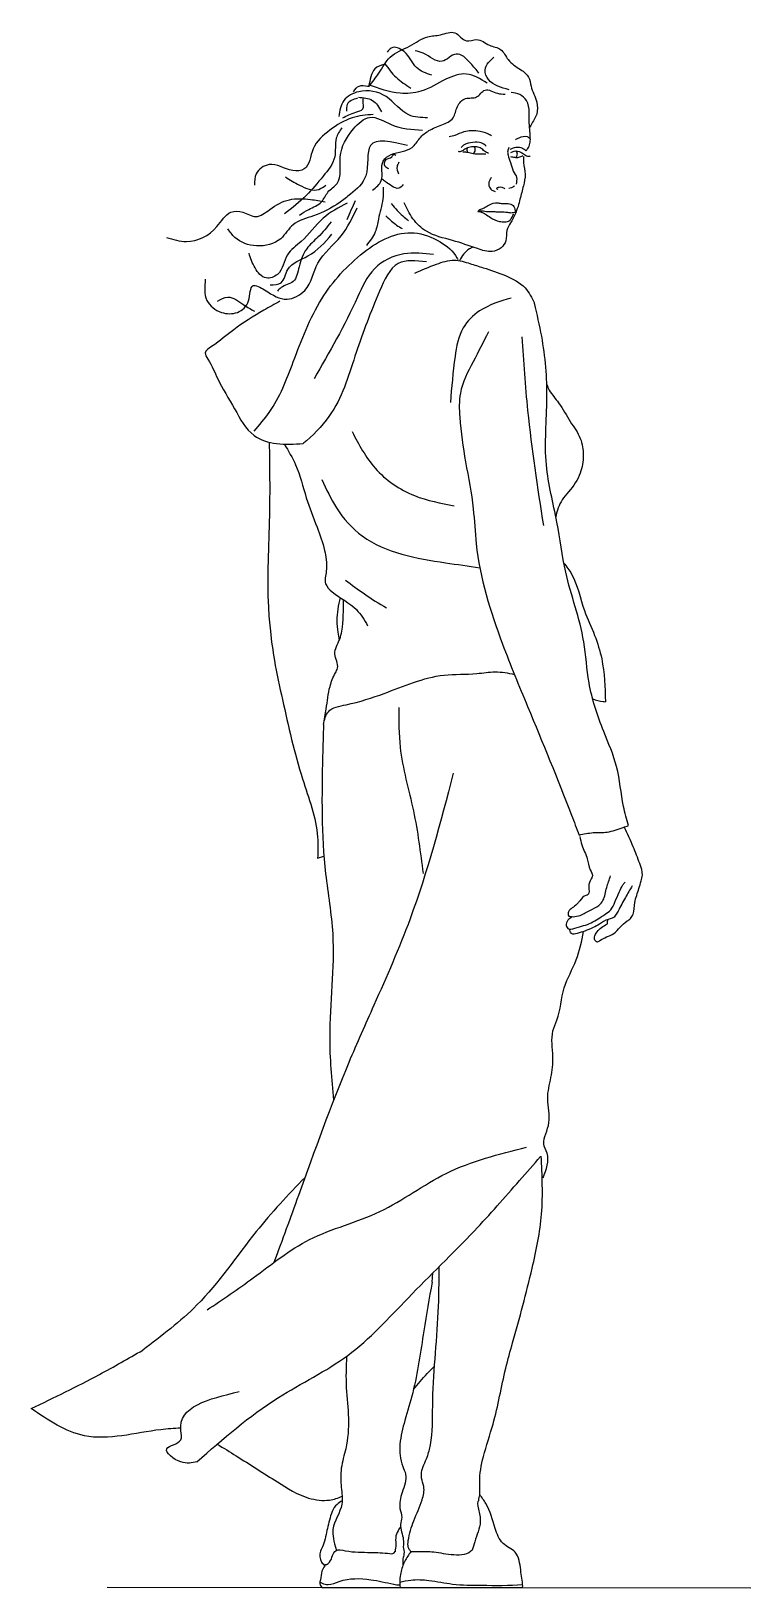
# Model space of a CAD drawing. Header units: millimetres. Extents: x -413 to 392, y 0 to 1740.
import ezdxf

# ---------------------------------------------------------------- set-up
doc = ezdxf.new("R2010")
doc.units = ezdxf.units.MM
doc.layers.add('ceco.net 223', color=7, linetype='Continuous')

msp = doc.modelspace()

# ---------------------------------------------------------------- linework, layer by layer
at = {"layer": 'ceco.net 223'}
for p, q in [((-92.2, 815.3), (-85.1, 817.8)), ((35.8, 341.4), (36.7, 351.7)), ((-87.6, 0.1), (136.2, -0.2))]:
    msp.add_line(p, q, dxfattribs=at)
at = {"layer": 'ceco.net 223', "color": 5}
msp.add_line((-327.7, 0.4), (392.2, -0.5), dxfattribs=at)
at = {"layer": 'ceco.net 223'}
for centre, radius, start, end in [((79.3, 1607.5), 4.79, 156.6701, 216.8641), ((79.3, 1607.5), 4.79, 299.5081, 42.2257), ((126.3, 1602.7), 4.79, 309.0813, 46.9046), ((189.9, 752.1), 1.87, 191.6475, 268.7766), ((209.9, 718.5), 35.8, 118.4012, 126.4564), ((2.9, 63.3), 4.59, 121.0811, 155.5376), ((-9.6, 42.2), 4.47, 246.0402, 330.8083), ((-82.9, 23.9), 1.48, 79.6748, 164.3034), ((-62.3, 52.6), 54, 239.5144, 242.4845), ((0.3, 47.5), 44.6, 260.3143, 269.3686), ((106, 506.2), 503.9, 268.3098, 273.5412), ((130.2, 4.9), 7.82, 319.6643, 335.1516)]:
    msp.add_arc(centre, radius, start, end, dxfattribs=at)
for points, knots in [([(-34.6, 1678.6), (-30.9, 1683.2), (-22.6, 1693.5), (-12.5, 1714), (10.5, 1721.8), (27.8, 1735), (45.6, 1734.8), (62.2, 1742.8), (72, 1725.7), (87.5, 1733.5), (98.5, 1723.1), (114, 1721.4), (120.6, 1705.8), (133.2, 1698.4), (144.8, 1689.9), (146.2, 1675.4), (153.5, 1663.1), (154.2, 1646.7), (147.8, 1638.3), (145.3, 1633), (144.8, 1632)], [0, 0, 0, 0, 3.358659, 7.473809, 12.213684, 16.458245, 19.178817, 22.231802, 25.190339, 27.305383, 30.239078, 32.765853, 35.402464, 38.746907, 41.063464, 42.977848, 46.53573, 49.054161, 51.607668, 52.294045, 52.294045, 52.294045, 52.294045]), ([(35.3, 1690.8), (29, 1693), (15.1, 1697.8), (9.4, 1716.7), (-8.4, 1724.5), (-13, 1718.5), (-14.4, 1716.7)], [0, 0, 0, 0, 19.028278, 41.687826, 56.577189, 62.909973, 62.909973, 62.909973, 62.909973]), ([(88.2, 1693), (85.3, 1696.6), (78.5, 1704.9), (63, 1720.6), (45.5, 1699.4), (30.3, 1715.1), (20, 1717.4), (17, 1718.1)], [0, 0, 0, 0, 14.61961, 33.751949, 51.379172, 74.256785, 83.609461, 83.609461, 83.609461, 83.609461]), ([(121.8, 1674.6), (113.1, 1676.9), (100.6, 1680.1), (93.1, 1696.1), (98.4, 1705.2), (102.7, 1709.1), (104.8, 1710.9)], [0, 0, 0, 0, 25.438685, 36.913921, 46.326443, 54.559064, 54.559064, 54.559064, 54.559064]), ([(-18, 1702.8), (-21.8, 1701.7), (-29.1, 1699.5), (-33.1, 1688.7), (-34.4, 1682.1), (-35, 1678.7)], [0, 0, 0, 0, 11.418835, 21.429988, 31.966881, 31.966881, 31.966881, 31.966881]), ([(97.2, 1681.8), (89.7, 1686.6), (75.2, 1695.9), (48, 1686.1), (26.6, 1671.4), (-4.8, 1668.9), (-23.6, 1675.8), (-35, 1680)], [0, 0, 0, 0, 25.057727, 49.066323, 79.914964, 103.314868, 139.496389, 139.496389, 139.496389, 139.496389]), ([(-17.1, 1703.7), (-13.2, 1698.4), (-5.2, 1687.4), (6.2, 1680.1), (12, 1676.4)], [0, 0, 0, 0, 19.722199, 40.234936, 40.234936, 40.234936, 40.234936]), ([(30.8, 1643.2), (23.4, 1643.4), (4.5, 1643.9), (-12.7, 1670.5), (-42.7, 1676.1), (-65.3, 1664.3), (-67.5, 1651.1), (-68.6, 1644.6)], [0, 0, 0, 0, 21.284853, 54.086341, 85.015975, 104.294877, 123.124216, 123.124216, 123.124216, 123.124216]), ([(-52, 1672.4), (-50.2, 1675.1), (-46.3, 1680.5), (-38.9, 1678.7), (-35.2, 1678.6), (-34.6, 1678.6)], [0, 0, 0, 0, 8.865907, 18.272526, 20.014957, 20.014957, 20.014957, 20.014957]), ([(-30.9, 1562.2), (-26.8, 1565.4), (-16.4, 1573.4), (-24, 1593.5), (-9.5, 1603.1), (1.9, 1605.4), (14.9, 1609), (21.3, 1621.1), (32.6, 1630), (46.1, 1634.7), (61, 1641.4), (62.6, 1655.9), (72.2, 1667.2), (86.5, 1663.4), (94.6, 1678.5), (107, 1669.8), (114.6, 1669.7), (117.4, 1669.6)], [0, 0, 0, 0, 14.57879, 36.628024, 48.097976, 60.711293, 72.771282, 86.129534, 99.489358, 115.13349, 130.041026, 143.509104, 156.174691, 168.844043, 180.943611, 195.283978, 203.841691, 203.841691, 203.841691, 203.841691]), ([(145.6, 1620.2), (145.4, 1622.8), (145.2, 1628.5), (144, 1638.3), (144.8, 1649.8), (143, 1662.1), (134.2, 1670.2), (127.5, 1671), (124.1, 1671.3)], [0, 0, 0, 0, 7.662852, 17.266294, 29.301166, 42.667267, 52.534397, 62.605442, 62.605442, 62.605442, 62.605442]), ([(-64.2, 1643.2), (-59.6, 1645.5), (-52.7, 1649.1), (-39.5, 1651.8), (-41.7, 1660.3), (-41.1, 1664.5), (-40.9, 1665.6)], [0, 0, 0, 0, 3.010846, 4.588883, 6.269939, 6.919872, 6.919872, 6.919872, 6.919872]), ([(-47.5, 1665.2), (-52.5, 1663.5), (-60.2, 1660.9), (-60.1, 1653.2), (-60.1, 1650.5)], [0, 0, 0, 0, 13.672526, 21.335243, 21.335243, 21.335243, 21.335243]), ([(-46.6, 1666.1), (-41, 1665.7), (-29.5, 1664.8), (-23.6, 1655), (-20.7, 1650)], [0, 0, 0, 0, 16.081536, 32.306605, 32.306605, 32.306605, 32.306605]), ([(-30.1, 1646.8), (-38.1, 1646.2), (-55.7, 1644.8), (-78.7, 1629.9), (-100, 1612.2), (-101.1, 1584.5), (-125.9, 1582.6), (-142.9, 1596.4), (-162.7, 1582.9), (-162.7, 1572.4), (-162.7, 1568)], [0, 0, 0, 0, 23.56631, 52.233465, 80.457837, 104.914019, 118.026973, 145.294849, 162.943393, 175.605204, 175.605204, 175.605204, 175.605204]), ([(-112.5, 1534.5), (-109.2, 1536.7), (-101.3, 1541.9), (-87.1, 1546.8), (-81.8, 1561.4), (-63.6, 1571.6), (-70.9, 1602.9), (-56.5, 1627.5), (-33.7, 1649.6), (-6.8, 1631.3), (13.3, 1630.1), (25, 1629.4)], [0, 0, 0, 0, 12.058982, 28.72645, 41.641311, 55.893817, 85.655695, 120.303166, 142.429318, 167.924653, 203.421207, 203.421207, 203.421207, 203.421207]), ([(8.1, 1612.3), (-9.6, 1616.5), (-42, 1624.2), (-32.2, 1577.4), (-52.4, 1560.1), (-71.9, 1544.7), (-93.3, 1533.3), (-120.7, 1527.3), (-132.9, 1503.6), (-160, 1497.2), (-182.7, 1505.1), (-190.2, 1515.7), (-192.7, 1519.2)], [0, 0, 0, 0, 41.210022, 75.653958, 102.370476, 117.06044, 150.312066, 175.18918, 196.124954, 224.27722, 250.228281, 262.956246, 262.956246, 262.956246, 262.956246]), ([(-65, 1632.1), (-67.6, 1628.3), (-74.2, 1618.6), (-69.9, 1597.1), (-87.2, 1576.8), (-104.8, 1554.9), (-120.7, 1542.4), (-129.1, 1535.8)], [0, 0, 0, 0, 13.221, 34.337031, 59.44594, 88.005576, 119.772257, 119.772257, 119.772257, 119.772257]), ([(54.7, 1622.4), (57, 1622.8), (62.9, 1623.8), (72.7, 1629.3), (85.6, 1629.5), (95.8, 1626.9), (100.6, 1624.3), (102, 1623.5)], [0, 0, 0, 0, 7.077478, 17.741971, 32.95414, 44.333739, 49.242001, 49.242001, 49.242001, 49.242001]), ([(145.3, 1619.9), (144.4, 1620.6), (140.8, 1623.4), (134.3, 1621.3), (130.2, 1619.3), (129, 1618.7)], [0, 0, 0, 0, 3.496107, 13.2703, 17.398001, 17.398001, 17.398001, 17.398001]), ([(140.8, 1606.2), (141.5, 1607), (143.3, 1609.5), (145.7, 1614.2), (145.6, 1618.3), (145.6, 1620.2)], [0, 0, 0, 0, 3.060842, 9.35516, 15.214606, 15.214606, 15.214606, 15.214606]), ([(-12.5, 1586.2), (-14.2, 1586.8), (-18.5, 1588.5), (-16.9, 1598.5), (-9.5, 1597.5), (-7.6, 1603.1), (-5.6, 1601.8), (-4.9, 1601.4)], [0, 0, 0, 0, 4.905177, 12.943662, 19.454673, 23.200729, 25.349304, 25.349304, 25.349304, 25.349304]), ([(98.8, 1603.2), (97.3, 1604.1), (94.3, 1605.7), (90.7, 1609.5), (85.4, 1610.8), (79.7, 1611), (74.3, 1609.5), (70.7, 1606.8), (67.6, 1604.9), (65.7, 1605.3), (65.2, 1605.4)], [0, 0, 0, 0, 5.25244, 10.086642, 15.228747, 21.243797, 27.164008, 31.271927, 35.263859, 36.949192, 36.949192, 36.949192, 36.949192]), ([(96.3, 1611.4), (94.5, 1612.9), (90.3, 1616.4), (81.2, 1615.5), (72.8, 1614.8), (69.3, 1611.1), (68.2, 1610)], [0, 0, 0, 0, 6.578101, 15.943867, 26.045778, 30.696796, 30.696796, 30.696796, 30.696796]), ([(70.1, 1605.1), (71.4, 1605.1), (74.9, 1605), (79.9, 1603.7), (86.2, 1602.6), (91.4, 1602.9), (94.9, 1602.9), (95.8, 1602.9)], [0, 0, 0, 0, 4.015537, 10.371351, 15.443229, 23.12784, 25.912127, 25.912127, 25.912127, 25.912127]), ([(121.4, 1609.9), (121, 1608.6), (119.9, 1605.9), (120.7, 1600), (123.8, 1592.8), (125.5, 1584), (131.4, 1576.7), (130.1, 1571.4), (129.6, 1568.8)], [0, 0, 0, 0, 4.05164, 8.627237, 17.286444, 27.38862, 35.602632, 43.089754, 43.089754, 43.089754, 43.089754]), ([(123.2, 1608), (124.3, 1608.6), (127, 1610.2), (132.3, 1610.8), (137.4, 1609.5), (139.8, 1607.2), (140.6, 1606.4)], [0, 0, 0, 0, 4.026706, 9.13687, 15.724179, 18.99543, 18.99543, 18.99543, 18.99543]), ([(123.7, 1604.4), (125, 1605), (128.4, 1606.8), (134.5, 1605.5), (138.9, 1602.1), (142.5, 1599.8), (144.8, 1600.2), (145.4, 1600.3)], [0, 0, 0, 0, 4.138544, 11.541207, 16.50461, 21.441547, 23.36832, 23.36832, 23.36832, 23.36832]), ([(-1.3, 1593.5), (-2.2, 1591.9), (-4.6, 1587.9), (-2.8, 1583.4), (-1.8, 1580.7)], [0, 0, 0, 0, 5.250267, 13.349701, 13.349701, 13.349701, 13.349701]), ([(137.9, 1599.8), (137.9, 1597.5), (137.9, 1590.9), (140.8, 1580), (137.8, 1566.3), (134.5, 1554.5), (131.1, 1540.3), (125.6, 1528.9), (118, 1517), (119.6, 1506.2), (113.3, 1496.7), (101, 1491.9), (82.2, 1498.3), (58.5, 1506.8), (31.2, 1512.4), (13.3, 1529.7), (7.4, 1542), (4.5, 1548.2)], [0, 0, 0, 0, 6.865851, 19.733626, 32.948284, 48.109603, 56.696813, 76.678479, 86.236193, 97.830465, 107.297889, 118.02379, 134.920965, 164.486019, 195.265645, 215.804259, 236.219826, 236.219826, 236.219826, 236.219826]), ([(123.5, 1599.8), (125, 1599.5), (128, 1599), (132.8, 1598.6), (135.7, 1600.2), (137.1, 1601)], [0, 0, 0, 0, 4.441593, 9.281842, 14.070317, 14.070317, 14.070317, 14.070317]), ([(-128.2, 1577), (-123.2, 1574), (-112.1, 1567.3), (-94.3, 1559.4), (-85.6, 1566), (-83, 1568)], [0, 0, 0, 0, 18.054087, 40.111632, 49.559228, 49.559228, 49.559228, 49.559228]), ([(3.3, 1568.5), (1.8, 1566.7), (-1.6, 1562.5), (-9.9, 1567.1), (-15.6, 1570.9), (-19.3, 1573.8), (-20.5, 1575)], [0, 0, 0, 0, 1.186481, 2.715611, 4.39167, 5.312216, 5.312216, 5.312216, 5.312216]), ([(101.8, 1576.3), (101.1, 1575.1), (99.3, 1572.3), (98.5, 1566.8), (102, 1562.2), (105.1, 1561.1), (106.4, 1560.7)], [0, 0, 0, 0, 4.184427, 9.888075, 15.543836, 19.682159, 19.682159, 19.682159, 19.682159]), ([(121.6, 1564.4), (122.7, 1564.6), (125, 1565.1), (127, 1566.4), (128.1, 1567.1)], [0, 0, 0, 0, 3.243011, 7.08272, 7.08272, 7.08272, 7.08272]), ([(-261.2, 1509.4), (-253.8, 1507.1), (-234.1, 1501.2), (-206, 1515), (-193.4, 1539.4), (-174.7, 1538.9), (-160.5, 1528.9), (-143.6, 1543.1), (-124.7, 1553.5), (-102.3, 1552.7), (-89.2, 1550.2), (-83.9, 1549.2)], [0, 0, 0, 0, 22.839738, 60.698314, 83.181767, 96.619811, 111.775968, 129.40319, 153.84044, 177.585215, 193.933025, 193.933025, 193.933025, 193.933025]), ([(-18.9, 1565.7), (-18.9, 1561.2), (-18.8, 1549), (-24.2, 1532.7), (-26.9, 1514), (-33.9, 1505.2), (-37.7, 1500.4)], [0, 0, 0, 0, 13.437178, 36.355961, 51.122395, 69.254439, 69.254439, 69.254439, 69.254439]), ([(109.8, 1562.9), (109, 1563.3), (106.8, 1564.3), (112, 1566.6), (114.8, 1565.4), (116.7, 1564.2), (117.2, 1563.9)], [0, 0, 0, 0, 2.162015, 5.504483, 10.397096, 12.0968, 12.0968, 12.0968, 12.0968]), ([(-217.8, 1462.8), (-218.6, 1454.4), (-220.1, 1438.6), (-201.4, 1423.7), (-181.1, 1423.5), (-166.7, 1436.1), (-168.5, 1460.9), (-145.8, 1447.4), (-129, 1435.9), (-99.9, 1450.8), (-95.2, 1485.2), (-64.1, 1508.3), (-53.2, 1531.5), (-48, 1542.4)], [0, 0, 0, 0, 23.793372, 44.77895, 62.696341, 80.747366, 98.457566, 112.349695, 139.464898, 161.497641, 195.337536, 235.357605, 271.454384, 271.454384, 271.454384, 271.454384]), ([(-59.2, 1547.8), (-68.7, 1542.8), (-88.9, 1532), (-105.6, 1506.9), (-129.5, 1491.3), (-131.2, 1468.6), (-151.8, 1461), (-163.7, 1475.6), (-167.2, 1486.3), (-168.9, 1491.8)], [0, 0, 0, 0, 31.807188, 67.599482, 88.816887, 113.44524, 126.618633, 143.427983, 161.302221, 161.302221, 161.302221, 161.302221]), ([(-15.8, 1533.6), (-13.8, 1531.5), (-8.4, 1526), (-1.9, 1521.8), (2.2, 1519.3)], [0, 0, 0, 0, 8.763921, 23.114558, 23.114558, 23.114558, 23.114558]), ([(-9.9, 1547.2), (-7.7, 1544.6), (-1.9, 1537.6), (5, 1531.7), (9.4, 1528)], [0, 0, 0, 0, 10.072331, 27.267934, 27.267934, 27.267934, 27.267934]), ([(87, 1538.6), (87.3, 1539.1), (88.6, 1540.9), (93.2, 1541.7), (98.6, 1545.4), (104.8, 1548.4), (110.9, 1548), (115.7, 1546.9), (120.9, 1547.6), (127.3, 1545.9), (128.6, 1540.5), (129, 1537.6), (129.1, 1536.8)], [0, 0, 0, 0, 0.325068, 1.246661, 2.36753, 4.111997, 4.935877, 5.750762, 6.824381, 7.911255, 9.099157, 9.585247, 9.585247, 9.585247, 9.585247]), ([(87, 1538.6), (88.2, 1538.4), (91.2, 1538), (95.8, 1535.3), (102, 1530.7), (109.5, 1527.4), (117, 1526.5), (122.7, 1527.6), (125.1, 1532), (126.5, 1534.6), (127.2, 1535.8)], [0, 0, 0, 0, 3.67176, 9.005184, 15.672977, 26.872967, 32.898556, 38.492648, 42.9489, 47.242721, 47.242721, 47.242721, 47.242721]), ([(87.8, 1538.7), (88.5, 1538.9), (91.4, 1539.6), (96.3, 1538.1), (102.1, 1538.8), (107.4, 1538), (113.3, 1538.3), (119.2, 1537.7), (124.5, 1536.8), (127.2, 1537.5), (128.2, 1537.8)], [0, 0, 0, 0, 2.039775, 8.743552, 14.850366, 19.351245, 24.885555, 32.263064, 37.429782, 40.55531, 40.55531, 40.55531, 40.55531]), ([(-163.2, 1292.9), (-157.3, 1299.7), (-137.6, 1322.3), (-117.5, 1375.1), (-93.1, 1441), (-51.7, 1486.4), (-15, 1510.9), (16.6, 1517.4), (44, 1506.6), (60.1, 1493.8), (64.2, 1485.3), (64.6, 1484.7)], [0, 0, 0, 0, 26.857552, 89.544928, 166.948197, 236.625767, 269.194058, 298.457074, 328.959458, 354.978171, 357.200648, 357.200648, 357.200648, 357.200648]), ([(-77.1, 1526.8), (-81.8, 1520.9), (-90.3, 1510.4), (-106.7, 1496.7), (-113.2, 1478.7), (-116.3, 1457.9), (-131.3, 1456), (-135.9, 1450.8), (-137.1, 1449.3)], [0, 0, 0, 0, 22.536101, 40.587152, 62.455767, 80.330005, 95.352332, 101.051839, 101.051839, 101.051839, 101.051839]), ([(-145.2, 1456.5), (-140.6, 1456.5), (-129.8, 1456.6), (-126.9, 1479.8), (-98.3, 1487.9), (-84.2, 1503.8), (-76.2, 1512.9)], [0, 0, 0, 0, 12.299603, 28.919446, 55.99845, 92.146498, 92.146498, 92.146498, 92.146498]), ([(81.9, 1498.5), (80.3, 1498), (73.6, 1495.2), (69.3, 1488.9), (66.5, 1483.3)], [1.962516, 1.962516, 1.962516, 1.962516, 2.894818, 6.224405, 6.224405, 6.224405, 6.224405]), ([(29.4, 1482.2), (17.9, 1483.4), (-7.1, 1486.1), (-29, 1435.9), (-49.7, 1382.7), (-67.3, 1319.8), (-95.2, 1290.1), (-107.2, 1280), (-108.5, 1279)], [0, 0, 0, 0, 31.452897, 68.62291, 142.066587, 214.774301, 256.905669, 261.887242, 261.887242, 261.887242, 261.887242]), ([(37.3, 1490.3), (26.3, 1491.6), (2.9, 1494.2), (-32.4, 1477.4), (-56.1, 1421.3), (-79.2, 1381.1), (-96.2, 1351.5)], [0, 0, 0, 0, 33.030393, 69.94724, 107.090674, 210.2866, 210.2866, 210.2866, 210.2866]), ([(16.4, 1469.5), (24.4, 1473), (38.5, 1479.2), (59.8, 1485.9), (77.4, 1480.5), (96.4, 1474.4), (117.7, 1467.6), (140.3, 1456), (147.2, 1441.9), (150.2, 1435.8)], [0, 0, 0, 0, 26.2816, 46.639427, 64.549419, 80.107867, 106.53656, 132.428688, 152.531078, 152.531078, 152.531078, 152.531078]), ([(-134.3, 1438), (-140.3, 1434.7), (-158, 1425), (-185.1, 1408.2), (-203, 1392), (-220.3, 1381.4), (-210.9, 1367.8), (-203, 1347.3), (-184.9, 1318.8), (-168.8, 1286.7), (-137, 1277.1), (-118.4, 1278.3), (-108.5, 1279)], [0, 0, 0, 0, 20.473258, 60.736643, 91.954829, 101.79598, 109.365257, 133.81251, 172.52537, 209.504836, 235.925232, 265.757672, 265.757672, 265.757672, 265.757672]), ([(-204.3, 1438.1), (-200.4, 1440.3), (-190.3, 1445.9), (-176.3, 1434.5), (-166.7, 1429.2), (-162.7, 1426.9)], [0, 0, 0, 0, 12.477024, 32.310734, 46.366762, 46.366762, 46.366762, 46.366762]), ([(124.2, 1441.7), (111.9, 1438), (91, 1431.8), (66.7, 1407.7), (59.9, 1369.9), (57.6, 1341.8), (56.2, 1324.7)], [0, 0, 0, 0, 38.130731, 64.485618, 97.794564, 149.692471, 149.692471, 149.692471, 149.692471]), ([(255.2, 851.8), (253.2, 858.9), (247.4, 880.6), (244.7, 917.4), (225, 961.4), (209.6, 1007.6), (206.6, 1069.2), (184, 1126.9), (176.3, 1194), (158.9, 1257.8), (166.5, 1328), (161.4, 1388.7), (153.1, 1423.5), (150.2, 1435.8)], [0.390632, 0.390632, 0.390632, 0.390632, 4.548319, 13.011709, 20.844974, 31.528866, 40.179158, 55.251814, 65.901485, 78.114072, 92.087072, 105.125813, 112.209722, 112.209722, 112.209722, 112.209722]), ([(98.7, 1403.7), (93.1, 1392.7), (81.8, 1370.3), (65.3, 1339.4), (66.6, 1300.2), (72.9, 1257.6), (82.5, 1210.8), (85.1, 1141.3), (108.5, 1066.8), (149.7, 967.9), (179, 896.9), (197.3, 848.7), (200.1, 841.3)], [0, 0, 0, 0, 37.41952, 75.533341, 102.338449, 152.642463, 205.616264, 244.967681, 360.871541, 436.247915, 567.171662, 590.964538, 590.964538, 590.964538, 590.964538]), ([(136, 1398.3), (137.9, 1370.8), (142.8, 1300.1), (153.6, 1230), (160.2, 1187.2)], [0, 0, 0, 0, 82.611448, 212.573598, 212.573598, 212.573598, 212.573598]), ([(164, 1345), (164.8, 1342.8), (168, 1335.5), (179.4, 1323), (189.2, 1304), (202.7, 1286.1), (205.7, 1265.4), (202.5, 1243.9), (191.4, 1228.2), (178.8, 1214.1), (175.4, 1203.8), (174.1, 1197.1)], [3.797195, 3.797195, 3.797195, 3.797195, 5.084843, 8.419698, 13.045625, 17.166375, 20.773278, 24.501024, 29.126951, 31.309683, 35.082984, 35.082984, 35.082984, 35.082984]), ([(-53.7, 1292.3), (-46.1, 1277.9), (-30.1, 1247.6), (12.7, 1218.4), (45.4, 1212.2), (60.5, 1209.4)], [0, 0, 0, 0, 48.368597, 101.917609, 147.867165, 147.867165, 147.867165, 147.867165]), ([(-146.3, 1280.5), (-145.9, 1253), (-145.1, 1191.6), (-149.7, 1121), (-145.1, 1067.1), (-140.4, 1032.5), (-128.1, 977.4), (-113.6, 911.5), (-90.9, 853.6), (-91.9, 823.2), (-92.2, 815.3)], [1.501608, 1.501608, 1.501608, 1.501608, 16.922513, 36.085888, 41.1572, 47.321727, 55.705316, 72.866109, 85.481713, 89.903763, 89.903763, 89.903763, 89.903763]), ([(-129.5, 1278.3), (-124.9, 1270.7), (-113.8, 1252), (-106, 1219.1), (-93.7, 1187.9), (-85.3, 1165.1), (-82.2, 1148.3), (-81.9, 1136), (-85.7, 1122.3), (-70.5, 1107.2), (-49.7, 1098.1), (-40.1, 1081.8), (-36.3, 1075.3)], [0.446446, 0.446446, 0.446446, 0.446446, 5.398356, 12.634791, 19.231982, 24.329628, 26.275497, 28.755315, 31.350304, 33.516092, 39.808715, 43.93729, 43.93729, 43.93729, 43.93729]), ([(-87.4, 1238.8), (-82.5, 1227.9), (-71.8, 1204.1), (-31, 1159), (31.6, 1148.2), (76.4, 1142), (89, 1140.2)], [0, 0, 0, 0, 35.757575, 78.306644, 176.256878, 214.732747, 214.732747, 214.732747, 214.732747]), ([(183, 1145.4), (186.2, 1141.5), (197.7, 1125.8), (203, 1095.6), (218, 1065.6), (228.1, 1031.7), (229.4, 1006.3), (229.5, 990.3)], [3.076766, 3.076766, 3.076766, 3.076766, 5.933942, 14.062785, 19.673257, 24.845097, 33.83198, 33.83198, 33.83198, 33.83198]), ([(-61, 1126.4), (-54, 1121.1), (-39.4, 1109.8), (-23.6, 1100.2), (-15.2, 1095.2)], [0, 0, 0, 0, 26.217928, 55.412757, 55.412757, 55.412757, 55.412757]), ([(-85.6, 964.7), (-84.5, 970.5), (-81.9, 984.7), (-80.1, 1004.7), (-74.3, 1019.4), (-67.5, 1030.8), (-76.7, 1044.4), (-67.8, 1057.6), (-63, 1077.6), (-63.4, 1092.6), (-63.4, 1104.3)], [0, 0, 0, 0, 3.317142, 8.116724, 11.152036, 12.262304, 15.246764, 18.562122, 20.312064, 26.893664, 26.893664, 26.893664, 26.893664]), ([(-67.2, 1106.8), (-68.2, 1102.5), (-70.9, 1089.8), (-71.1, 1073.4), (-68.7, 1062.1), (-68, 1059.3)], [0.728293, 0.728293, 0.728293, 0.728293, 3.221237, 8.064434, 9.730014, 9.730014, 9.730014, 9.730014]), ([(-85.6, 964.7), (-84.5, 970.2), (-81.7, 983.1), (-51.1, 988.2), (-10.4, 1001.3), (37.8, 1022.6), (80.4, 1020.4), (106.8, 1024.8), (120.7, 1022.5), (127.8, 1020.8)], [0, 0, 0, 0, 2.889436, 6.889537, 15.240074, 28.333106, 35.221538, 39.071245, 43.184539, 43.184539, 43.184539, 43.184539]), ([(215.3, 993.4), (219.2, 992.1), (223.9, 990.9), (228.7, 990.4), (229.5, 990.3)], [60.289638, 60.289638, 60.289638, 60.289638, 62.591017, 63.046332, 63.046332, 63.046332, 63.046332]), ([(-1.3, 983.7), (-1.4, 968.9), (-1.7, 929.7), (16.8, 869.2), (22.7, 821.8), (25.6, 798.4)], [0, 0, 0, 0, 44.329912, 117.012142, 187.655709, 187.655709, 187.655709, 187.655709]), ([(-85.6, 964.7), (-86, 953), (-87.6, 897.4), (-88.4, 818.9), (-69.9, 715), (-82, 630.1), (-76.8, 568.4), (-74.3, 545.1)], [0, 0, 0, 0, 6.622541, 31.267788, 43.988016, 65.686331, 78.835035, 78.835035, 78.835035, 78.835035]), ([(59.5, 910.3), (45.1, 855.5), (21.9, 766.7), (-24.5, 661.5), (-70.1, 560.1), (-104.4, 463.1), (-131.8, 388.4), (-141, 363.5)], [0, 0, 0, 0, 31.849104, 51.482908, 64.590643, 94.400292, 109.335129, 109.335129, 109.335129, 109.335129]), ([(200.9, 839.7), (201.5, 836.5), (203.3, 827.8), (209.9, 816.1), (210.8, 803.9), (216.2, 796.3), (212.4, 790.3), (209.8, 784.4), (212.6, 774.9), (205.3, 773.5), (202.3, 769.1), (198.1, 764.4), (194, 760.8), (189.5, 757.7), (187.4, 754.2), (187.9, 752.4), (188, 751.8)], [0, 0, 0, 0, 9.829875, 26.433912, 39.084588, 47.191524, 49.857259, 59.191417, 67.879619, 70.427125, 79.290355, 82.879747, 89.638253, 95.555515, 99.156654, 100.969354, 100.969354, 100.969354, 100.969354]), ([(200.1, 841.3), (205.3, 842.4), (215.7, 844.7), (232.6, 843.4), (245.4, 848.6), (253.2, 851.2), (255.2, 851.8)], [0, 0, 0, 0, 2.983946, 5.929892, 9.383335, 10.567152, 10.567152, 10.567152, 10.567152]), ([(220, 721.8), (221, 722), (225.4, 724.3), (230.6, 727.5), (239.8, 730.6), (245.9, 738.6), (252.1, 744.2), (258.1, 747.8), (262.1, 754.9), (261.7, 767), (266.5, 779.1), (269.2, 789.3), (272.1, 798.6), (266.9, 811.6), (260.6, 829.5), (254.1, 842.9), (250.5, 850.3)], [0.978737, 0.978737, 0.978737, 0.978737, 1.568358, 3.219364, 4.894842, 6.713114, 8.732585, 9.571165, 10.625752, 13.115574, 16.193863, 17.821284, 19.082107, 21.549289, 25.317043, 29.908381, 29.908381, 29.908381, 29.908381]), ([(188.6, 747.3), (187.2, 745.6), (184.7, 742.4), (187.3, 734.7), (200.1, 738.7), (213.5, 741.8), (226.3, 750.8), (236.5, 757.6), (240.5, 767.1), (244.5, 776.5), (248.1, 784.2), (250.7, 787.6), (251.5, 788.7)], [0, 0, 0, 0, 6.399214, 11.491857, 19.548381, 38.689302, 56.892657, 64.947227, 74.818742, 86.832735, 95.897275, 99.951401, 99.951401, 99.951401, 99.951401]), ([(259.6, 784.5), (256.9, 780.2), (251.3, 770.8), (245.1, 758.7), (239.4, 747.9), (230.2, 747.1), (223.8, 741.8), (215.3, 737.4), (206.7, 733.8), (199.2, 731.6), (193, 729.8), (190.2, 732.6), (189.7, 734.3), (189.5, 736.1)], [0, 0, 0, 0, 2.856523, 6.081768, 8.028561, 8.950748, 11.003473, 12.529523, 14.409053, 16.106876, 17.281157, 17.36021, 18.313811, 18.313811, 18.313811, 18.313811]), ([(189.8, 750.3), (191, 750.1), (194.8, 749.7), (203.1, 751.5), (211.8, 757.4), (221.6, 761.2), (228.9, 770), (230.3, 782.3), (233.8, 791.3), (235.4, 795.6)], [0, 0, 0, 0, 3.590617, 11.485342, 24.552925, 35.093873, 42.497979, 57.398757, 71.252715, 71.252715, 71.252715, 71.252715]), ([(159.8, 458), (163.4, 467.4), (168.5, 480.5), (158.8, 495.9), (163, 507.8), (169, 523.8), (162.6, 545.8), (169.2, 569.9), (172.3, 595), (167.6, 617.5), (179.6, 641.5), (180.2, 670.4), (198.7, 700.7), (203, 722.6), (205.1, 733.4)], [0, 0, 0, 0, 27.854881, 38.902857, 50.270603, 63.43929, 90.232752, 114.301323, 137.445653, 166.42716, 179.126487, 216.446503, 250.406158, 283.04688, 283.04688, 283.04688, 283.04688]), ([(220.1, 721.9), (219.5, 722.2), (217.5, 723.1), (217.1, 728.1), (221.2, 735.5), (227, 739.3), (231.7, 741.9), (231.7, 743.9), (232.1, 745.6), (232.6, 747)], [0, 0, 0, 0, 0.386169, 1.144008, 2.40963, 5.016231, 5.111051, 5.201091, 6.071277, 6.071277, 6.071277, 6.071277]), ([(-215.9, 310.3), (-198.5, 322), (-160.2, 347.9), (-101.5, 395.6), (-19.7, 414.9), (51.6, 470), (110.5, 484.5), (141.4, 492.2)], [0, 0, 0, 0, 62.948786, 138.97409, 223.677378, 309.2347, 403.744868, 403.744868, 403.744868, 403.744868]), ([(-227.1, 140.4), (-198, 166.1), (-146, 211.7), (-54.3, 255), (11.1, 327.6), (77, 390.5), (124.8, 444.9), (149.3, 472.8), (157.1, 481.8)], [0, 0, 0, 0, 115.964284, 206.710344, 299.670357, 405.308938, 480.865254, 516.684639, 516.684639, 516.684639, 516.684639]), ([(87.9, 97.3), (88.3, 99.4), (89.7, 106), (88, 122.6), (93.1, 149.4), (107.6, 190.6), (114.7, 234.1), (131, 291.8), (146.5, 348.7), (160.9, 418.5), (158.8, 460.7), (157.8, 482.4)], [0, 0, 0, 0, 6.336827, 20.22684, 49.348648, 87.269873, 151.377825, 180.86058, 267.189802, 328.416739, 393.353455, 393.353455, 393.353455, 393.353455]), ([(-106.3, 458.5), (-125.2, 439), (-167.7, 393.4), (-217.3, 318.5), (-266.7, 281.3), (-287.8, 265.3)], [4.677926, 4.677926, 4.677926, 4.677926, 19.977993, 39.747637, 54.554766, 54.554766, 54.554766, 54.554766]), ([(12, 40), (10.7, 41.5), (8.3, 45.2), (9.6, 57.9), (15, 75.5), (24.2, 94.4), (28.1, 111.4), (23.6, 121.1), (23.8, 132.7), (30.4, 144.3), (36.7, 168.9), (35.3, 223.7), (42.9, 289.7), (43.7, 341.8), (43.8, 358.8)], [0.432738, 0.432738, 0.432738, 0.432738, 1.513349, 2.905922, 7.242017, 11.98336, 14.790207, 16.591829, 17.752306, 21.202898, 23.849306, 31.98592, 51.748188, 61.28449, 61.28449, 61.28449, 61.28449]), ([(35.8, 341.4), (32.6, 323.3), (25.3, 282.1), (18.4, 229.7), (5.7, 188.4), (-1.6, 161.1), (0.3, 140.1), (8.6, 123.2), (2.1, 107.1), (-2, 90.9), (2.9, 79.1), (-1.3, 67.4), (4.3, 56.7), (3.7, 48.3), (3.6, 45.6)], [0, 0, 0, 0, 55.243717, 125.650729, 157.783845, 184.970972, 209.917165, 219.117406, 239.874103, 257.990369, 268.064458, 276.204051, 293.19696, 301.241788, 301.241788, 301.241788, 301.241788]), ([(-412.5, 200), (-386.9, 212.3), (-344.5, 232.7), (-303.8, 256.1), (-287.8, 265.3)], [0, 0, 0, 0, 85.412292, 140.877788, 140.877788, 140.877788, 140.877788]), ([(-59.8, 258.6), (-60.4, 246.8), (-61.2, 223.6), (-56.5, 189.2), (-58.9, 158.8), (-67, 133.8), (-66.3, 112.8), (-62.5, 89), (-78.4, 68.5), (-74.2, 51.9), (-71.3, 41.4)], [0.899057, 0.899057, 0.899057, 0.899057, 7.543998, 13.943504, 20.352487, 24.519037, 28.580708, 32.06408, 37.716352, 41.411619, 41.411619, 41.411619, 41.411619]), ([(15, 221.4), (17.4, 224.4), (24.8, 233.5), (32.9, 242), (38.5, 247.6)], [6.267451, 6.267451, 6.267451, 6.267451, 8.424835, 12.8794, 12.8794, 12.8794, 12.8794]), ([(-227.1, 140.4), (-232.7, 139.3), (-245, 136.8), (-271.7, 157.3), (-241.8, 160.8), (-252.7, 201.6), (-214.1, 210.8), (-179.9, 219)], [0, 0, 0, 0, 17.977556, 39.437668, 58.134651, 68.240751, 146.756869, 146.756869, 146.756869, 146.756869]), ([(-245.3, 178.1), (-252.7, 177.8), (-288.6, 175.3), (-349.3, 157.2), (-393.3, 186.9), (-412.5, 200)], [10.37942, 10.37942, 10.37942, 10.37942, 32.661605, 118.320303, 185.144487, 185.144487, 185.144487, 185.144487]), ([(-204.4, 160.2), (-197.4, 155.9), (-174.9, 142), (-141.7, 120.8), (-108.3, 99.5), (-81.5, 96), (-69.4, 100), (-64.8, 101.9)], [0.54674, 0.54674, 0.54674, 0.54674, 5.203124, 15.430786, 22.780365, 27.225157, 29.984875, 29.984875, 29.984875, 29.984875]), ([(-64.8, 96.9), (-66.8, 95.7), (-74.5, 91.1), (-79.4, 75.2), (-82.6, 59.8), (-85.2, 47.8), (-90.4, 39.5), (-89.7, 29.8), (-85.6, 25.6), (-84.3, 24.3)], [1.353962, 1.353962, 1.353962, 1.353962, 8.401364, 27.912277, 47.02096, 56.939275, 64.142237, 76.48865, 81.749455, 81.749455, 81.749455, 81.749455]), ([(87.9, 97.3), (85.7, 96.7), (87.8, 87.6), (91.6, 70.2), (83.9, 56), (80.9, 36.8), (58.1, 35.1), (39.3, 40.1), (22.9, 40), (14.3, 40), (12, 40)], [0, 0, 0, 0, 2.618235, 5.309971, 9.646067, 11.481057, 15.452795, 19.673186, 23.158713, 24.489499, 24.489499, 24.489499, 24.489499]), ([(137.3, 1.6), (136.5, 7.5), (134.7, 20), (132.4, 40.7), (112.5, 47.9), (104.9, 69.7), (99.9, 89.3), (91.5, 100.5), (89, 103.7)], [0, 0, 0, 0, 18.116266, 38.864472, 55.705379, 74.528917, 104.282393, 116.332984, 116.332984, 116.332984, 116.332984]), ([(-1.3, 65.2), (-2.7, 62.8), (-5.7, 57.6), (-4.4, 48.6), (-5.3, 42.7), (-5.7, 40)], [0, 0, 0, 0, 8.149349, 17.679916, 25.981067, 25.981067, 25.981067, 25.981067]), ([(-82.6, 25.4), (-81.2, 26.3), (-77.5, 28.7), (-76, 35.2), (-71.6, 43.5), (-54.3, 39), (-35.5, 39.6), (-18.7, 38.6), (-11.4, 38.1)], [0, 0, 0, 0, 4.830232, 12.979572, 19.382183, 29.975638, 58.218619, 79.855216, 79.855216, 79.855216, 79.855216]), ([(12, 40), (9.6, 36.6), (4.6, 29.3), (-0.4, 15.6), (-0.4, 5.5), (0, 0)], [0, 0, 0, 0, 12.485109, 26.415782, 42.85963, 42.85963, 42.85963, 42.85963]), ([(3.6, 45.6), (4.1, 42.9), (4.9, 38.3), (2.8, 31.4), (2.8, 27.1), (3.1, 24.6)], [0, 0, 0, 0, 8.154233, 13.778614, 21.192089, 21.192089, 21.192089, 21.192089]), ([(-84.3, 24.3), (-85.5, 22.3), (-88.5, 17.5), (-88.4, 10.4), (-90.5, 3.9), (-88.7, 1.4), (-87.6, 0.1)], [0, 0, 0, 0, 6.914082, 16.800408, 21.082598, 25.874578, 25.874578, 25.874578, 25.874578]), ([(-87.3, 4.7), (-85, 4), (-78.5, 2.2), (-61, 10.8), (-35.6, 10.1), (-15.7, 5.5), (-7.2, 3.6)], [0, 0, 0, 0, 6.897813, 19.849057, 55.07095, 81.205955, 81.205955, 81.205955, 81.205955]), ([(-0.3, 5.9), (3.8, 6.9), (14.4, 9.3), (34.5, 8.2), (60.4, 2.6), (80.3, 2.5), (91.1, 2.5)], [2.466092, 2.466092, 2.466092, 2.466092, 14.840571, 35.184438, 61.971925, 94.412797, 94.412797, 94.412797, 94.412797])]:
    msp.add_open_spline(points, degree=3, knots=knots, dxfattribs=at)
msp.add_open_spline([(-50.2, 1550.5), (-53.4, 1543.3), (-56.5, 1536.2), (-59.6, 1529)], degree=3, dxfattribs=at)

doc.saveas('drawing.dxf')
